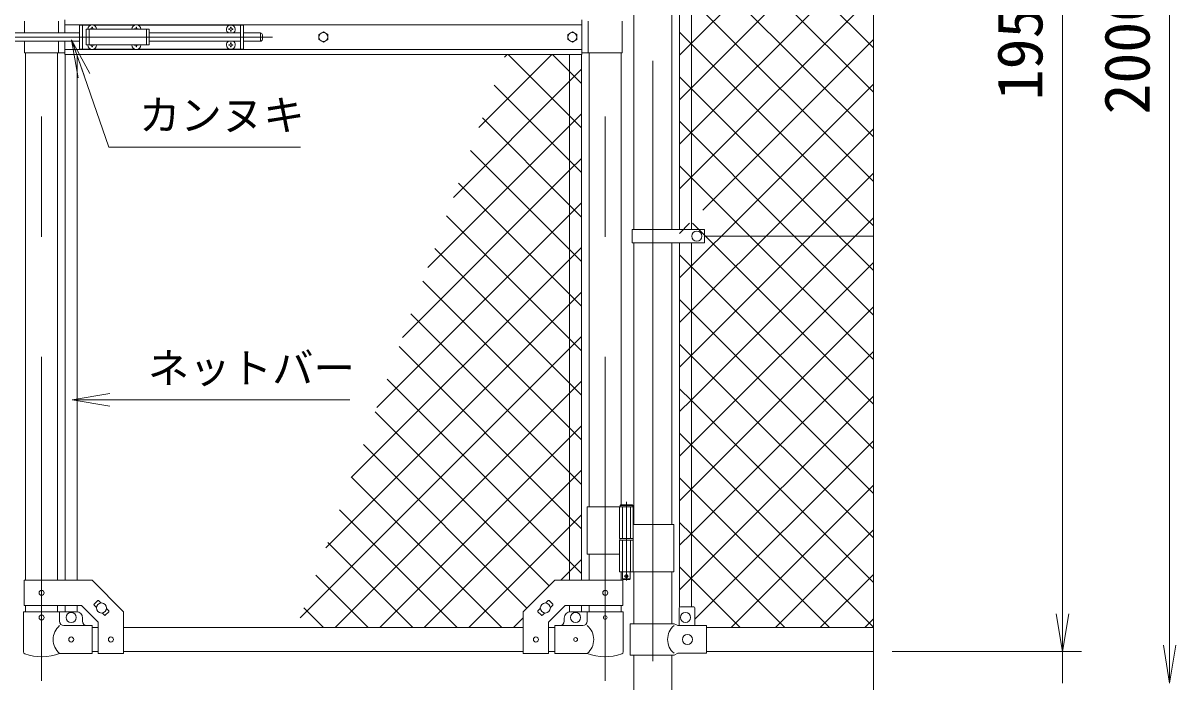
# Model space of a CAD drawing. Units: millimetres, scale not verified. Extents: x -6300 to 6300, y -4455 to 4455.
# Drawn here: x 2104 to 3933, y -854 to 191 of the extents above; entities that cross this region are included whole.
import ezdxf
from ezdxf.enums import TextEntityAlignment as Align

# ---------------------------------------------------------------- set-up
doc = ezdxf.new("R2010")
doc.units = ezdxf.units.MM
doc.header["$LTSCALE"] = 30
doc.linetypes.add('DASHED', pattern=[7.5, 6, -1.5])
doc.linetypes.add('USER1', pattern=[50.8, 31.75, -6.35, 6.35, -6.35])
for name, color, linetype, lineweight in [('0-0_D-STR-TXT', 7, 'Continuous', 9), ('0-3_D-BMK', 2, 'USER1', 13), ('0-4_D-STR1', 1, 'Continuous', 18), ('0-5_D-STR3', 3, 'Continuous', 13), ('0-6_D-STR-DIM', 7, 'Continuous', 9), ('0-7_0', 7, 'Continuous', 9), ('0-B_D-STR2', 7, 'Continuous', 9)]:
    doc.layers.add(name, color=color, linetype=linetype, lineweight=lineweight)
doc.styles.add('ＭＳ ゴシック', font='')
doc.styles.get('ＭＳ ゴシック').set_extended_font_data('MS Gothic')

# ---------------------------------------------------------------- blocks, each defined once
blk = doc.blocks.new('_Open')
at = {"layer": '0-7_0'}
blk.add_line((-30, 5), (0, 0), dxfattribs=at)
blk.add_lwpolyline([(-30, -5), (0, 0), (-30, 0)], dxfattribs=at)

msp = doc.modelspace()

# ---------------------------------------------------------------- linework, layer by layer
at = {"layer": '0-0_D-STR-TXT'}
msp.add_line((2622.15, -406.84), (2183.56, -406.84), dxfattribs=at)
msp.add_lwpolyline([(2543.68, -5.61), (2239.71, -5.61), (2181.35, 162.42)], dxfattribs=at)
at = {"layer": '0-3_D-BMK'}
for p, q in [((3102.66, 3179.08), (3102.66, -1266.74)), ((2133.06, 1185.57), (2133.06, -852.82)), ((3027.26, 1185.57), (3027.26, -852.82)), ((1875.19, 168.84), (2499.64, 168.84)), ((3060.82, -568.74), (3060.82, -693.63)), ((3057.19, -686.66), (3064.44, -686.66))]:
    msp.add_line(p, q, dxfattribs=at)
at = {"layer": '0-4_D-STR1'}
for p, q in [((3072.41, 500.34), (3072.41, -136.66)), ((3132.91, 500.34), (3132.91, -136.66)), ((2107.66, 143.84), (2107.66, -693.11)), ((2158.46, 143.84), (2158.46, -693.11)), ((3001.86, 143.84), (3001.86, -576.66)), ((3052.66, 143.84), (3052.66, -573.66)), ((3072.41, -157.66), (3072.41, -604.66)), ((3132.91, -157.66), (3132.91, -604.66)), ((3001.86, -651.66), (3001.86, -693.11)), ((3052.66, -679.66), (3052.66, -693.11)), ((3072.41, -679.66), (3072.41, -762.06)), ((3132.91, -679.66), (3132.91, -762.06)), ((2107.66, -733.11), (2107.66, -743.16)), ((2158.46, -733.11), (2158.46, -743.16)), ((3001.86, -733.11), (3001.86, -743.16)), ((3052.66, -733.11), (3052.66, -743.16)), ((2223.06, -768.16), (2213.06, -768.16)), ((2897.26, -768.16), (2263.06, -768.16)), ((2947.26, -768.16), (2937.26, -768.16)), ((3187.66, -768.16), (3452.66, -768.16)), ((2223.06, -806.16), (2213.06, -806.16)), ((2897.26, -806.16), (2263.06, -806.16)), ((2947.26, -806.16), (2937.26, -806.16)), ((3072.41, -812.06), (3072.41, -1256.16)), ((3132.91, -812.06), (3132.91, -1256.16)), ((3187.66, -806.16), (3452.66, -806.16))]:
    msp.add_line(p, q, dxfattribs=at)
at = {"layer": '0-5_D-STR3'}
for p, q in [((3145.16, 500.34), (3145.16, -136.66)), ((3164.16, 500.34), (3164.16, -136.66)), ((2106.06, 193.84), (2106.06, 175.34)), ((2160.06, 193.84), (2160.06, 175.34)), ((2170.16, 175.34), (2170.16, 196.34)), ((2170.16, 188.34), (2990.16, 188.34)), ((2193.31, 187.84), (2193.31, 149.84)), ((2193.31, 187.84), (2210.71, 187.84)), ((2197.81, 187.84), (2197.81, 149.84)), ((2212.91, 184.49), (2212.89, 183.19)), ((2212.91, 184.49), (2213.7, 184.49)), ((2213.7, 184.49), (2213.72, 183.19)), ((2215.9, 187.84), (2280.71, 187.84)), ((2282.91, 184.49), (2282.89, 183.19)), ((2282.91, 184.49), (2283.7, 184.49)), ((2283.7, 184.49), (2283.72, 183.19)), ((2285.9, 187.84), (2453.31, 187.84)), ((2432.91, 184.49), (2432.89, 183.19)), ((2433.7, 184.49), (2432.91, 184.49)), ((2433.7, 184.49), (2433.72, 183.19)), ((2448.81, 187.84), (2448.81, 149.84)), ((2453.31, 187.84), (2453.31, 149.84)), ((2990.16, 141.34), (2990.16, 196.34)), ((3000.26, 193.84), (3000.26, 143.84)), ((3054.26, 193.84), (3054.26, 143.84)), ((2012.51, 175.34), (2193.31, 175.34)), ((2203.81, 181.34), (2203.81, 156.34)), ((2203.81, 181.34), (2303.81, 181.34)), ((2211.45, 181.76), (2210.16, 181.73)), ((2210.16, 181.73), (2210.16, 181.34)), ((2281.45, 181.76), (2280.16, 181.73)), ((2280.16, 181.73), (2280.16, 181.34)), ((2285.16, 181.76), (2286.46, 181.73)), ((2286.46, 181.73), (2286.46, 181.34)), ((2303.81, 181.34), (2303.81, 156.34)), ((2303.81, 175.34), (2448.81, 175.34)), ((2431.45, 181.76), (2430.16, 181.73)), ((2430.16, 181.73), (2430.16, 181.34)), ((2432.91, 178.19), (2432.89, 179.49)), ((2433.7, 178.19), (2432.91, 178.19)), ((2433.7, 178.19), (2433.72, 179.49)), ((2435.16, 180.92), (2436.46, 180.94)), ((2436.46, 180.94), (2436.46, 181.34)), ((2453.31, 175.34), (2480.31, 175.34)), ((2480.31, 175.34), (2480.31, 162.34)), ((2483.31, 172.34), (2483.31, 165.34)), ((2012.51, 162.34), (2193.31, 162.34)), ((2106.06, 162.34), (2106.06, 143.84)), ((2160.06, 162.34), (2160.06, 143.84)), ((2170.16, 141.34), (2170.16, 162.34)), ((2170.16, 149.34), (2990.16, 149.34)), ((2193.31, 149.84), (2210.71, 149.84)), ((2203.81, 156.34), (2303.81, 156.34)), ((2210.16, 155.94), (2210.16, 156.34)), ((2211.45, 155.92), (2210.16, 155.94)), ((2212.91, 153.19), (2212.89, 154.49)), ((2212.91, 153.19), (2213.7, 153.19)), ((2213.7, 153.19), (2213.72, 154.49)), ((2215.16, 155.92), (2216.46, 155.94)), ((2215.9, 149.84), (2280.71, 149.84)), ((2216.46, 155.94), (2216.46, 156.34)), ((2280.16, 155.94), (2280.16, 156.34)), ((2281.45, 155.92), (2280.16, 155.94)), ((2282.91, 153.19), (2282.89, 154.49)), ((2282.91, 153.19), (2283.7, 153.19)), ((2283.7, 153.19), (2283.72, 154.49)), ((2285.16, 155.92), (2286.46, 155.94)), ((2285.9, 149.84), (2453.31, 149.84)), ((2286.46, 155.94), (2286.46, 156.34)), ((2303.81, 162.34), (2448.81, 162.34)), ((2431.45, 156.76), (2430.16, 156.73)), ((2430.16, 156.73), (2430.16, 156.34)), ((2432.91, 159.49), (2432.89, 158.19)), ((2432.91, 153.19), (2432.89, 154.49)), ((2433.7, 159.49), (2432.91, 159.49)), ((2433.7, 153.19), (2432.91, 153.19)), ((2433.7, 159.49), (2433.72, 158.19)), ((2433.7, 153.19), (2433.72, 154.49)), ((2435.16, 156.76), (2436.46, 156.73)), ((2435.16, 155.92), (2436.46, 155.94)), ((2436.46, 156.73), (2436.46, 156.34)), ((2436.46, 155.94), (2436.46, 156.34)), ((2453.31, 162.34), (2480.31, 162.34)), ((2106.06, 143.84), (2170.16, 143.84)), ((2170.16, 141.34), (2990.16, 141.34)), ((2170.56, 141.34), (2170.56, -693.11)), ((2189.56, 141.34), (2189.56, -693.11)), ((2970.76, 141.34), (2970.76, -693.11)), ((2989.76, 141.34), (2989.76, -693.11)), ((3054.26, 143.84), (2990.16, 143.84)), ((3069.86, -136.66), (3069.86, -157.66)), ((3069.86, -136.66), (3184.66, -136.66)), ((3184.66, -136.66), (3184.66, -157.66)), ((3069.86, -157.66), (3184.66, -157.66)), ((3145.16, -735.74), (3145.16, -157.66)), ((3164.16, -735.06), (3164.16, -157.66)), ((3452.66, -147.16), (3184.66, -147.16)), ((2998.71, -576.66), (2998.71, -651.66)), ((2998.71, -576.66), (3071.62, -576.66)), ((3050.02, -576.66), (3050.02, -626.66)), ((3070.82, -574.66), (3050.82, -574.66)), ((3051.82, -573.66), (3069.82, -573.66)), ((3070.82, -574.66), (3069.82, -573.66)), ((3070.82, -574.66), (3070.82, -576.66)), ((3071.62, -576.66), (3071.62, -626.66)), ((3071.62, -604.66), (3135.96, -604.66)), ((3135.96, -604.66), (3135.96, -679.66)), ((3050.02, -626.66), (3071.62, -626.66)), ((3050.02, -629.66), (3071.62, -629.66)), ((3050.02, -629.66), (3050.02, -679.66)), ((3050.32, -626.66), (3050.32, -629.66)), ((3050.32, -629.66), (3071.32, -629.66)), ((3071.32, -626.66), (3071.32, -629.66)), ((3071.62, -629.66), (3071.62, -679.66)), ((2998.71, -651.66), (3049.9, -651.66)), ((2105.36, -733.11), (2105.36, -693.11)), ((3050.02, -679.66), (3135.96, -679.66)), ((3054.82, -679.66), (3054.82, -690.66)), ((3055.82, -691.66), (3054.82, -690.66)), ((3054.96, -733.11), (3054.96, -693.11)), ((3055.82, -691.66), (3065.82, -691.66)), ((3065.82, -691.66), (3066.82, -690.66)), ((2216.39, -731.1), (2222.05, -725.44)), ((2223.46, -725.44), (2227.18, -729.16)), ((2936.85, -725.44), (2933.14, -729.16)), ((2943.92, -731.1), (2938.27, -725.44)), ((2104.51, -743.16), (2161.61, -743.16)), ((2104.51, -743.16), (2104.51, -806.85)), ((2105.36, -733.11), (2196.49, -733.11)), ((2161.61, -743.16), (2161.61, -758.16)), ((2161.61, -743.16), (2188.06, -743.16)), ((2170.56, -733.11), (2170.56, -743.16)), ((2189.56, -733.11), (2189.56, -743.16)), ((2196.49, -733.11), (2223.06, -759.68)), ((2216.39, -732.52), (2220.1, -736.23)), ((2228.94, -745.06), (2232.65, -748.78)), ((2234.07, -748.78), (2239.72, -743.12)), ((2236.01, -737.99), (2239.72, -741.71)), ((2263.06, -809.36), (2263.06, -743.11)), ((2897.26, -809.36), (2897.26, -743.11)), ((2924.3, -737.99), (2920.59, -741.71)), ((2926.25, -748.78), (2920.59, -743.12)), ((2931.38, -745.06), (2927.66, -748.78)), ((2963.82, -733.11), (2937.26, -759.68)), ((2943.92, -732.52), (2940.21, -736.23)), ((3054.96, -733.11), (2963.82, -733.11)), ((2970.76, -733.11), (2970.76, -743.16)), ((2998.71, -743.16), (2972.26, -743.16)), ((2989.76, -733.11), (2989.76, -743.16)), ((3055.81, -743.16), (2998.71, -743.16)), ((2998.71, -743.16), (2998.71, -758.16)), ((3055.81, -743.16), (3055.81, -806.85)), ((3144.66, -737.06), (3144.66, -765.06)), ((3146.66, -735.06), (3167.66, -735.06)), ((3169.66, -737.06), (3169.66, -765.06)), ((2213.06, -765.16), (2168.61, -765.16)), ((2198.06, -758.16), (2198.06, -753.16)), ((2213.06, -809.16), (2213.06, -765.16)), ((2223.06, -809.36), (2223.06, -759.68)), ((2937.26, -809.36), (2937.26, -759.68)), ((2947.26, -765.16), (2991.71, -765.16)), ((2947.26, -809.16), (2947.26, -765.16)), ((2962.26, -758.16), (2962.26, -753.16)), ((3066.56, -762.06), (3136.46, -762.06)), ((3066.56, -762.06), (3066.56, -812.06)), ((3142.46, -765.06), (3136.46, -762.06)), ((3142.46, -765.06), (3187.66, -765.06)), ((3187.66, -809.06), (3187.66, -765.06)), ((2213.06, -809.16), (2161.61, -809.16)), ((2223.06, -809.36), (2263.06, -809.36)), ((2937.26, -809.36), (2897.26, -809.36)), ((2947.26, -809.16), (2998.71, -809.16)), ((3066.56, -812.06), (3136.46, -812.06)), ((3142.46, -809.06), (3136.46, -812.06)), ((3142.46, -809.06), (3187.66, -809.06))]:
    msp.add_line(p, q, dxfattribs=at)
at = {"layer": '0-5_D-STR3', "linetype": 'DASHED'}
for p, q in [((2208.31, 181.34), (2208.31, 156.34)), ((2299.31, 181.34), (2299.31, 156.34)), ((3054.52, -576.66), (3054.52, -626.66)), ((3067.12, -576.66), (3067.12, -626.66)), ((3054.52, -629.66), (3054.52, -679.66)), ((3067.12, -629.66), (3067.12, -679.66))]:
    msp.add_line(p, q, dxfattribs=at)
at = {"layer": '0-5_D-STR3'}
for points in [[(2215.16, 181.76), (2216.46, 181.73), (2216.46, 181.34)], [(2431.45, 180.92), (2430.16, 180.94), (2430.16, 181.34)], [(2435.16, 181.76), (2436.46, 181.73), (2436.46, 181.34)], [(2431.45, 155.92), (2430.16, 155.94), (2430.16, 156.34)], [(3051.82, -573.66), (3050.82, -574.66), (3050.82, -576.66)], [(2105.36, -693.11), (2213.06, -693.11), (2263.06, -743.11)], [(3054.96, -693.11), (2947.26, -693.11), (2897.26, -743.11)], [(3066.82, -679.66), (3066.82, -690.66), (3054.82, -690.66)]]:
    msp.add_lwpolyline(points, dxfattribs=at)
for points in [[(2580.16, 176.94), (2573.14, 172.89), (2573.14, 164.79), (2580.16, 160.74), (2587.17, 164.79), (2587.17, 172.89)], [(2975.16, 176.94), (2968.14, 172.89), (2968.14, 164.79), (2975.16, 160.74), (2982.17, 164.79), (2982.17, 172.89)]]:
    msp.add_lwpolyline(points, close=True, dxfattribs=at)
for centre, radius in [((2580.16, 168.84), 7.03), ((2975.16, 168.84), 7.03), ((3172.66, -147.16), 8), ((3060.82, -686.66), 2.5), ((2133.06, -713.11), 4), ((3027.26, -713.11), 4), ((2228.06, -737.11), 8), ((2932.26, -737.11), 8), ((2133.06, -752.16), 4), ((2180.06, -752.16), 8), ((2980.26, -752.16), 8), ((3027.26, -752.16), 3), ((3154.66, -752.06), 8), ((2180.06, -787.16), 4), ((2243.06, -787.11), 4), ((2917.26, -787.11), 4), ((2980.26, -787.16), 3), ((3157.66, -787.06), 8)]:
    msp.add_circle(centre, radius, dxfattribs=at)
for centre, radius, start, end in [((2213.31, 181.34), 7, 0, 180), ((2211.4, 183.24), 1.49, 270, 0), ((2215.21, 183.24), 1.49, 180, 270), ((2283.31, 181.34), 7, 0, 180), ((2281.4, 183.24), 1.49, 270, 0), ((2285.21, 183.24), 1.49, 180, 270), ((2433.31, 181.34), 7, 0, 180), ((2431.4, 183.24), 1.49, 270, 0), ((2435.21, 183.24), 1.49, 180, 270), ((2433.31, 181.34), 7, 180, 238.99728), ((2431.4, 179.43), 1.49, 0, 90), ((2435.21, 179.43), 1.49, 90, 180), ((2433.31, 181.34), 7, 301.00272, 0), ((2480.31, 172.34), 3, 0, 90), ((2480.31, 165.34), 3, 270, 0), ((2213.31, 156.34), 7, 180, 0), ((2211.4, 154.43), 1.49, 0, 90), ((2215.21, 154.43), 1.49, 90, 180), ((2283.31, 156.34), 7, 180, 0), ((2281.4, 154.43), 1.49, 0, 90), ((2285.21, 154.43), 1.49, 90, 180), ((2433.31, 156.34), 7, 121.00272, 180), ((2433.31, 156.34), 7, 180, 0), ((2431.4, 158.24), 1.49, 270, 0), ((2431.4, 154.43), 1.49, 0, 90), ((2435.21, 158.24), 1.49, 180, 270), ((2435.21, 154.43), 1.49, 90, 180), ((2433.31, 156.34), 7, 0, 58.99728), ((2217.1, -731.81), 1, 135, 225), ((2222.75, -726.15), 1, 45, 135), ((2937.56, -726.15), 1, 45, 135), ((2943.22, -731.81), 1, 315, 45), ((2188.06, -753.16), 10, 0, 90), ((2233.36, -748.07), 1, 225, 315), ((2239.02, -742.41), 1, 315, 45), ((2921.3, -742.41), 1, 135, 225), ((2926.95, -748.07), 1, 225, 315), ((2972.26, -753.16), 10, 90, 180), ((3146.66, -737.06), 2, 90, 180), ((3167.66, -737.06), 2, 0, 90), ((2179.8, -787.16), 28.55, 129.59418, 230.40582), ((2168.61, -758.16), 7, 180, 270), ((2205.06, -758.16), 7, 180, 270), ((2955.26, -758.16), 7, 270, 0), ((2991.71, -758.16), 7, 270, 0), ((2980.51, -787.16), 28.55, 309.59418, 50.40582), ((3155.04, -787.06), 28.8, 130.19176, 229.80824), ((2107.81, -806.85), 3.3, 180, 250.77949), ((2133.06, -734.43), 80, 250.77949, 290.9084), ((3027.26, -734.43), 80, 249.0916, 289.22051), ((3052.51, -806.85), 3.3, 289.22051, 0)]:
    msp.add_arc(centre, radius, start, end, dxfattribs=at)
at = {"layer": '0-6_D-STR-DIM'}
for p, q in [((3452.66, -949.16), (3452.66, 1143.19)), ((3752.66, -746.16), (3752.66, 1083.84)), ((3922.66, 1083.84), (3922.66, -796.16)), ((3752.66, -746.16), (3752.66, -686.16)), ((3482.66, -806.16), (3782.66, -806.16)), ((3482.66, -806.16), (3782.66, -806.16)), ((3752.66, -856.16), (3752.66, -806.16))]:
    msp.add_line(p, q, dxfattribs=at)
at = {"layer": '0-B_D-STR2'}
for p, q in [((3164.16, 159.13), (3452.66, 447.63)), ((3452.66, 151.92), (3164.16, 440.42)), ((3164.16, 88.42), (3452.66, 376.92)), ((3452.66, 81.21), (3164.16, 369.71)), ((3164.16, 17.71), (3452.66, 306.21)), ((3452.66, 10.5), (3164.16, 299)), ((3164.16, -53), (3452.66, 235.5)), ((3452.66, -60.21), (3164.16, 228.29)), ((3164.16, 157.57), (3145.16, 176.57)), ((3182.21, -105.66), (3452.66, 164.79)), ((3145.16, 140.13), (3164.16, 159.13)), ((3437.89, -116.16), (3164.16, 157.57)), ((2826.79, 25.55), (2942.58, 141.34)), ((2867.26, 136.73), (2871.87, 141.34)), ((2970.76, 43.65), (2873.07, 141.34)), ((2970.76, 114.36), (2943.78, 141.34)), ((2970.76, 98.81), (2989.76, 117.81)), ((2989.76, 95.36), (2970.76, 114.36)), ((2786.33, -85.62), (2970.76, 98.81)), ((2970.76, -27.06), (2851.17, 92.53)), ((3164.16, 86.86), (3145.16, 105.86)), ((3242.42, -116.16), (3452.66, 94.07)), ((3145.16, 69.42), (3164.16, 88.42)), ((3367.18, -116.16), (3164.16, 86.86)), ((2970.76, -97.77), (2832.3, 40.69)), ((2970.76, 28.09), (2989.76, 47.09)), ((2989.76, 24.65), (2970.76, 43.65)), ((2745.86, -196.8), (2970.76, 28.09)), ((3164.16, 16.15), (3145.16, 35.15)), ((3313.13, -116.16), (3452.66, 23.36)), ((3145.16, -1.29), (3164.16, 17.71)), ((3296.47, -116.16), (3164.16, 16.15)), ((2970.76, -168.48), (2813.43, -11.16)), ((2970.76, -42.62), (2989.76, -23.62)), ((2989.76, -46.06), (2970.76, -27.06)), ((3164.16, -54.56), (3145.16, -35.56)), ((2705.4, -307.97), (2970.76, -42.62)), ((3145.16, -72), (3164.16, -53)), ((3225.76, -116.16), (3164.16, -54.56)), ((3383.84, -116.16), (3452.66, -47.35)), ((2970.76, -239.19), (2794.56, -63)), ((2970.76, -113.33), (2989.76, -94.33)), ((2989.76, -116.77), (2970.76, -97.77)), ((2664.93, -419.15), (2970.76, -113.33)), ((2970.76, -309.9), (2775.69, -114.84)), ((3145.16, -142.71), (3161.21, -126.66)), ((3164.16, -194.43), (3242.42, -116.16)), ((3164.16, -265.14), (3313.13, -116.16)), ((3164.16, -335.85), (3383.84, -116.16)), ((3164.16, -406.56), (3452.66, -118.06)), ((3452.66, -413.77), (3165.55, -126.66)), ((3452.66, -343.06), (3225.76, -116.16)), ((3452.66, -272.35), (3296.47, -116.16)), ((3452.66, -201.64), (3367.18, -116.16)), ((3452.66, -130.93), (3437.89, -116.16)), ((2970.76, -380.61), (2756.83, -166.68)), ((2970.76, -184.04), (2989.76, -165.04)), ((2989.76, -187.48), (2970.76, -168.48)), ((3164.16, -195.98), (3145.16, -176.98)), ((2624.47, -530.32), (2970.76, -184.04)), ((3145.16, -213.43), (3164.16, -194.43)), ((3164.16, -477.27), (3452.66, -188.77)), ((3452.66, -484.48), (3164.16, -195.98)), ((2970.76, -451.32), (2737.96, -218.52)), ((2970.76, -254.75), (2989.76, -235.75)), ((2584.01, -641.5), (2970.76, -254.75)), ((2989.76, -258.19), (2970.76, -239.19)), ((3164.16, -266.69), (3145.16, -247.69)), ((2970.76, -522.03), (2719.09, -270.36)), ((3145.16, -284.14), (3164.16, -265.14)), ((3164.16, -547.98), (3452.66, -259.48)), ((3452.66, -555.19), (3164.16, -266.69)), ((2970.76, -325.46), (2989.76, -306.46)), ((2989.76, -328.9), (2970.76, -309.9)), ((2543.54, -752.67), (2970.76, -325.46)), ((2970.76, -592.74), (2700.22, -322.21)), ((3164.16, -337.4), (3145.16, -318.4)), ((3145.16, -354.85), (3164.16, -335.85)), ((3164.16, -618.69), (3452.66, -330.19)), ((3452.66, -625.9), (3164.16, -337.4)), ((2970.76, -663.45), (2681.35, -374.05)), ((2970.76, -396.17), (2989.76, -377.17)), ((2989.76, -399.61), (2970.76, -380.61)), ((2598.76, -768.16), (2970.76, -396.17)), ((3164.16, -408.11), (3145.16, -389.11)), ((3164.16, -689.4), (3452.66, -400.9)), ((3145.16, -425.56), (3164.16, -406.56)), ((3452.66, -696.61), (3164.16, -408.11)), ((2938.48, -701.89), (2662.48, -425.89)), ((2970.76, -466.88), (2989.76, -447.88)), ((2989.76, -470.32), (2970.76, -451.32)), ((2669.48, -768.16), (2970.76, -466.88)), ((3164.16, -478.82), (3145.16, -459.82)), ((3169.66, -754.61), (3452.66, -471.61)), ((2903.12, -737.24), (2643.61, -477.73)), ((3145.16, -496.27), (3164.16, -477.27)), ((3452.66, -767.32), (3164.16, -478.82)), ((2863.33, -768.16), (2624.74, -529.57)), ((2970.76, -537.59), (2989.76, -518.59)), ((2989.76, -541.03), (2970.76, -522.03)), ((2740.19, -768.16), (2970.76, -537.59)), ((3164.16, -549.53), (3145.16, -530.53)), ((3145.16, -566.98), (3164.16, -547.98)), ((3226.82, -768.16), (3452.66, -542.32)), ((3382.79, -768.16), (3164.16, -549.53)), ((2792.62, -768.16), (2605.87, -581.42)), ((2970.76, -608.3), (2989.76, -589.3)), ((2989.76, -611.74), (2970.76, -592.74)), ((3164.16, -620.24), (3145.16, -601.24)), ((2810.9, -768.16), (2970.76, -608.3)), ((3145.16, -637.69), (3164.16, -618.69)), ((3312.07, -768.16), (3164.16, -620.24)), ((3297.53, -768.16), (3452.66, -613.03)), ((2721.91, -768.16), (2587.01, -633.26)), ((2989.76, -682.45), (2970.76, -663.45)), ((3164.16, -690.95), (3145.16, -671.95)), ((2651.2, -768.16), (2568.14, -685.1)), ((3145.16, -708.4), (3164.16, -689.4)), ((3241.36, -768.16), (3164.16, -690.95)), ((3368.24, -768.16), (3452.66, -683.74)), ((2580.49, -768.16), (2549.27, -736.94)), ((2881.61, -768.16), (2897.26, -752.51)), ((3438.95, -768.16), (3452.66, -754.45))]:
    msp.add_line(p, q, dxfattribs=at)
msp.add_lwpolyline([(2956.66, -693.11), (2970.76, -679.01), (2989.76, -660.01)], dxfattribs=at)

# ---------------------------------------------------------------- block references
at = {"layer": '0-0_D-STR-TXT', "xscale": 2, "yscale": 2}
for p, rotation in [((2180.69, 164.31), 109.15293), ((2181.56, -406.84), 180)]:
    msp.add_blockref('_Open', p, dxfattribs=dict(at, rotation=rotation))
at = {"layer": '0-6_D-STR-DIM', "xscale": 2, "yscale": 2, "rotation": 270}
for p in [(3752.66, -806.16), (3752.66, -806.16), (3922.66, -856.16)]:
    msp.add_blockref('_Open', p, dxfattribs=at)

# ---------------------------------------------------------------- texts
at = {"layer": '0-0_D-STR-TXT', "style": 'ＭＳ ゴシック'}
for s, p in [('カンヌキ', (2287.59, 6.47)), ('ネットバー', (2301.6, -394.89))]:
    msp.add_text(s, height=48.17, dxfattribs=at).set_placement(p, align=Align.BOTTOM_LEFT)
at = {"layer": '0-6_D-STR-DIM', "style": 'ＭＳ ゴシック'}
for s, p in [('1950', (3742.53, 68.49)), ('2000', (3912.53, 45.96))]:
    msp.add_text(s, height=72.14, rotation=90, dxfattribs=at).set_placement(p, align=Align.BOTTOM_LEFT)

doc.saveas('drawing.dxf')
